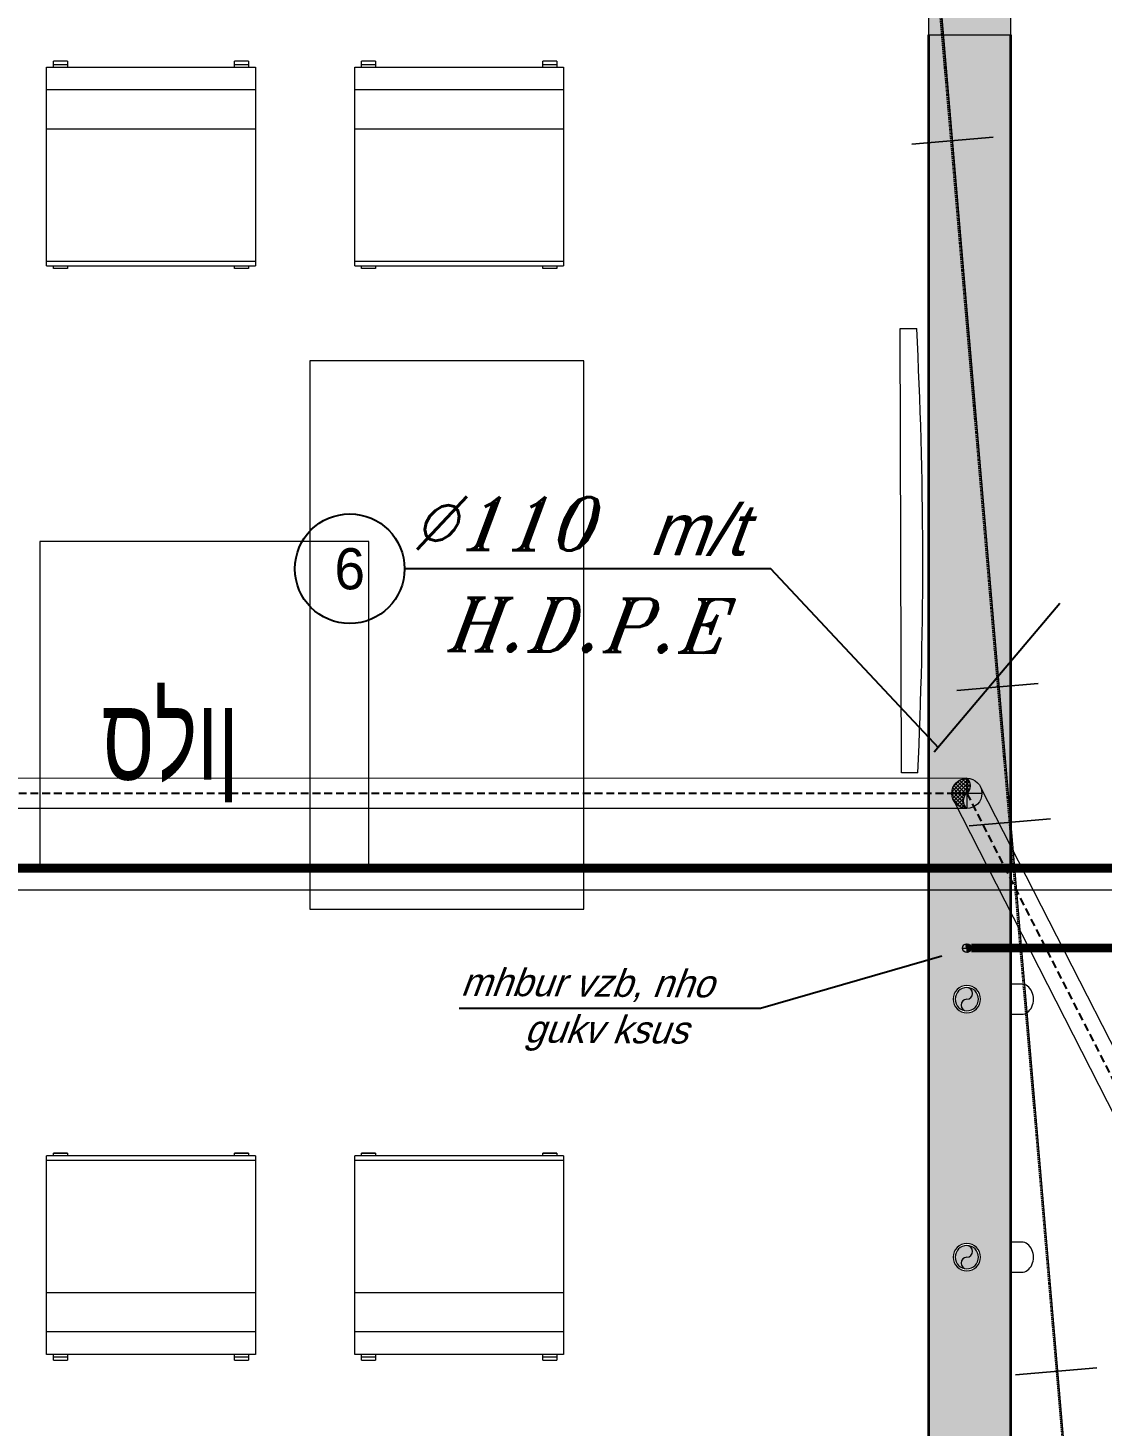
# Model space of a CAD drawing. Header units: centimetres. Extents: x 14435 to 32127, y -4289 to 2500.
# Drawn here: x 27175 to 27567, y -985 to -476 of the extents above; entities that cross this region are included whole.
import ezdxf
from ezdxf import colors
from ezdxf.entities.mleader import LeaderData, LeaderLine
from ezdxf.enums import TextEntityAlignment as Align
from ezdxf.lldxf.tags import DXFTag
from ezdxf.math import Vec2, Vec3

# ---------------------------------------------------------------- set-up
doc = ezdxf.new("R2010")
doc.units = ezdxf.units.CM
doc.linetypes.add('Dash Tiny', pattern=[0.12, 0.06, -0.06])
doc.linetypes.add('Hidden', pattern=[0.714375, 0.47625, -0.238125])
for name, color, linetype in [('A', 251, 'Continuous'), ('biov 110', 252, 'Continuous'), ('biov center', 130, 'Hidden'), ('cold water', 150, 'Continuous'), ('hot water', 1, 'Continuous'), ('INS', 1, 'Continuous'), ('num of plumbing', 250, 'Continuous')]:
    doc.layers.add(name, color=color, linetype=linetype)
for name, color, linetype, lineweight in [('A-DETL', 7, 'Continuous', 5), ('A-WALL-PATT', 7, 'Continuous', 35), ('G-ANNO-TEXT', 7, 'Continuous', 5), ('I-FURN', 7, 'Continuous', 5), ('I-WALL', 7, 'Continuous', 13), ('P-SANR-FIXT', 7, 'Continuous', 5), ('PDF_0', 7, 'Continuous', 5)]:
    doc.layers.add(name, color=color, linetype=linetype, lineweight=lineweight)
for name, color, linetype, lineweight, true_color in [('G-ANNO-SYMB', 240, 'Continuous', 5, 0xff2227), ('PDF_0-BOUNDARY-BUILDING', 240, 'Continuous', 5, 0xff003f), ('PDF_C1660_0_1', 3, 'Continuous', 5, 0x00ff00), ('מפת מדידה_dwg', 8, 'Continuous', 5, 0x767676)]:
    doc.layers.add(name, color=color, linetype=linetype, lineweight=lineweight, true_color=true_color)
doc.styles.add('Arial_9', font='arial.ttf', dxfattribs={"width": 0.7, "height": 30})
doc.styles.add('MUR', font='MIRYL', dxfattribs={"oblique": 20})
doc.styles.add('RUM', font='ROMANT', dxfattribs={"oblique": 20})
tags = doc.linetypes.add('DRAIN2', pattern='A,401.125552,-120.118606,["Drain",Standard,S=106.77204,R=0,X=0,Y=-53.993048],-453.689436', length=974.933594).pattern_tags.tags
tags[6] = DXFTag(74, 10)
tags = doc.linetypes.add('WATER', pattern='A,7.5,-1.155096,["Water",Standard,S=1.5,R=0,X=0,Y=-0.35773],-8.414339,7.5', length=24.569435).pattern_tags.tags
tags[6] = DXFTag(74, 10)

# ---------------------------------------------------------------- blocks, each defined once
blk = doc.blocks.new('שולחן פרמטרי - שולחן אוכל-375375-קרקע פיתוח')
at = {"layer": 'I-FURN'}
for p, q in [((50.06, 95.15), (-49.94, 95.15)), ((-49.94, 95.15), (-49.94, -104.85)), ((50.06, -104.85), (50.06, 95.15)), ((-49.94, -104.85), (50.06, -104.85))]:
    blk.add_line(p, q, dxfattribs=at)
blk = doc.blocks.new('שולחן פרמטרי - שולחן מרובע-741339-קרקע פיתוח')
at = {"layer": 'I-FURN'}
for p, q in [((60.06, 55.15), (-59.94, 55.15)), ((-59.94, 55.15), (-59.94, -64.85)), ((60.06, -64.85), (60.06, 55.15)), ((-59.94, -64.85), (60.06, -64.85))]:
    blk.add_line(p, q, dxfattribs=at)
blk = doc.blocks.new('כסא ברצלונה - Barcelona_Chair_4171-742030-קרקע פיתוח')
at = {"layer": 'I-FURN'}
for p, q in [((-27.3, 38.1), (-25.59, 38.1)), ((-27.3, 38.1), (-27.3, -38.1)), ((-25.59, 38.1), (22.65, 38.1)), ((-25.59, 38.1), (-25.59, -38.1)), ((22.65, 38.1), (36.91, 38.1)), ((22.65, 38.1), (22.65, -38.1)), ((36.91, 38.1), (45.09, 38.1)), ((36.91, 38.1), (36.91, -38.1)), ((45.09, 38.1), (45.09, -38.1)), ((-28.36, 30.48), (-28.36, 35.56)), ((-28.33, 35.56), (-27.32, 35.56)), ((-28.33, 30.48), (-28.33, 35.56)), ((45.15, 35.56), (45.98, 35.56)), ((45.98, 35.56), (47.25, 35.56)), ((45.98, 30.48), (45.98, 35.56)), ((47.25, 30.48), (47.25, 35.56)), ((-27.32, 30.48), (-28.33, 30.48)), ((45.98, 30.48), (45.15, 30.48)), ((47.25, 30.48), (45.98, 30.48)), ((-28.36, -35.56), (-28.36, -30.48)), ((-28.33, -30.48), (-27.32, -30.48)), ((-28.33, -35.56), (-28.33, -30.48)), ((45.15, -30.48), (45.98, -30.48)), ((45.98, -30.48), (47.25, -30.48)), ((45.98, -35.56), (45.98, -30.48)), ((47.25, -35.56), (47.25, -30.48)), ((-27.32, -35.56), (-28.33, -35.56)), ((45.98, -35.56), (45.15, -35.56)), ((47.25, -35.56), (45.98, -35.56)), ((-25.59, -38.1), (-27.3, -38.1)), ((22.65, -38.1), (-25.59, -38.1)), ((36.91, -38.1), (22.65, -38.1)), ((45.09, -38.1), (36.91, -38.1))]:
    blk.add_line(p, q, dxfattribs=at)
blk = doc.blocks.new('כסא ברצלונה - Barcelona_Chair_4171-158114-קרקע פיתוח')
at = {"layer": 'I-FURN'}
for p, q in [((-27.3, 38.1), (-25.59, 38.1)), ((-27.3, 38.1), (-27.3, -38.1)), ((-25.59, 38.1), (22.65, 38.1)), ((-25.59, 38.1), (-25.59, -38.1)), ((22.65, 38.1), (36.91, 38.1)), ((22.65, 38.1), (22.65, -38.1)), ((36.91, 38.1), (45.09, 38.1)), ((36.91, 38.1), (36.91, -38.1)), ((45.09, 38.1), (45.09, -38.1)), ((-28.36, 30.48), (-28.36, 35.56)), ((-28.33, 35.56), (-27.32, 35.56)), ((-28.33, 30.48), (-28.33, 35.56)), ((45.15, 35.56), (45.98, 35.56)), ((45.98, 35.56), (47.25, 35.56)), ((45.98, 30.48), (45.98, 35.56)), ((47.25, 30.48), (47.25, 35.56)), ((-27.32, 30.48), (-28.33, 30.48)), ((45.98, 30.48), (45.15, 30.48)), ((47.25, 30.48), (45.98, 30.48)), ((-28.36, -35.56), (-28.36, -30.48)), ((-28.33, -30.48), (-27.32, -30.48)), ((-28.33, -35.56), (-28.33, -30.48)), ((45.15, -30.48), (45.98, -30.48)), ((45.98, -30.48), (47.25, -30.48)), ((45.98, -35.56), (45.98, -30.48)), ((47.25, -35.56), (47.25, -30.48)), ((-27.32, -35.56), (-28.33, -35.56)), ((45.98, -35.56), (45.15, -35.56)), ((47.25, -35.56), (45.98, -35.56)), ((-25.59, -38.1), (-27.3, -38.1)), ((22.65, -38.1), (-25.59, -38.1)), ((36.91, -38.1), (22.65, -38.1)), ((45.09, -38.1), (36.91, -38.1))]:
    blk.add_line(p, q, dxfattribs=at)
blk = doc.blocks.new('צינור 4_ - צמ_ג-1027644-קרקע פיתוח')
at = {"layer": 'P-SANR-FIXT'}
blk.add_hatch(color=256, dxfattribs=at).paths.add_polyline_path([(-0.55, -4.18), (-1.29, -3.79), (-1.5, -3.63), (-1.92, -3.01), (-2.06, -2.6), (-2.13, -2.13), (-2.05, -1.58), (-1.84, -1.06), (-1.5, -0.62), (-1.06, -0.28), (-0.55, -0.07), (0.55, 0.07), (1.06, 0.28), (1.5, 0.62), (1.84, 1.06), (2.05, 1.58), (2.12, 2.12), (1.92, 3.01), (1.84, 3.19), (1.29, 3.79), (0.72, 4.11), (0.55, 4.18), (0, 4.25), (-1.1, 4.11), (-2.13, 3.68), (-3.01, 3.01), (-3.68, 2.12), (-4.11, 1.1), (-4.25, 0), (-4.11, -1.1), (-3.68, -2.13), (-3.01, -3.01), (-1.84, -3.8), (-1.06, -4.11)], flags=0)
for centre, radius, start, end in [((0, 0), 5, 360, 180), ((0, 0), 5, 180, 360), ((0, 0), 4.25, 90, 270), ((0, 0), 4.25, 0, 180), ((0, 0), 4.25, 180, 0), ((0, -2.13), 2.13, 90, 270), ((0, 2.12), 2.12, 270, 90)]:
    blk.add_arc(centre, radius, start, end, dxfattribs=at)
blk = doc.blocks.new('חיבור תחתון למרזב - חיבור תחתון למרזב-594273-קרקע פיתוח')
at = {"layer": 'P-SANR-FIXT'}
for p, q in [((-6, 5.5), (-10, 5.5)), ((-10, -5.5), (-6, -5.5))]:
    blk.add_line(p, q, dxfattribs=at)
blk.add_ellipse((-10, 0), major_axis=(0, 5.5), ratio=0.780869, start_param=0, end_param=3.141593, dxfattribs=at)
blk = doc.blocks.new('מפת מדידה_dwg-896485-קרקע פיתוח')
at = {"layer": 'PDF_0', "color": 21, "lineweight": 25, "true_color": 0xffaaaa}
blk.add_line((32440.12, 24168.88), (32377.69, 24135.02), dxfattribs=at)
at = {"layer": 'PDF_0-BOUNDARY-BUILDING', "color": 231, "true_color": 0xffaabf, "flags": 128}
for points in [[(32450.7, 24344.53), (32479.27, 24336.07)], [(32393.56, 24153.01), (32422.13, 24144.54)], [(32379.8, 24105.39), (32408.37, 24096.92)], [(32322.66, 23912.8), (32351.23, 23904.34)]]:
    blk.add_lwpolyline(points, close=True, dxfattribs=at)
at = {"layer": 'PDF_C1660_0_1', "color": 9, "lineweight": 13, "true_color": 0xe1aab7, "flags": 128}
blk.add_lwpolyline([(31975.06, 24912.77), (32581.2, 24734.11), (32150.39, 23274.85), (31652.01, 23486.75), (31211.2, 23679.28), (30771.44, 23876.01), (30636.11, 23938.15), (31134.72, 25299.11), (31975.07, 24912.79)], dxfattribs=at)
blk = doc.blocks.new('pituah')
at = {"layer": 'A-WALL-PATT', "lineweight": 13, "true_color": 0x636466}
h = blk.add_hatch(color=251, dxfattribs=at)
h.paths.add_polyline_path([(59352.72, -12628.27), (59367.64, -12628.27), (59367.64, -12545.55), (59346.76, -12545.55), (59346.76, -12628.27), (59351.78, -12628.27)], flags=0)
h.paths.add_polyline_path([(58657.74, -12627.62), (58668.74, -12627.62), (58668.74, -12580.05), (58646.74, -12580.05), (58646.74, -12627.62)], flags=0)
h.paths.add_polyline_path([(59913.83, -12487.06), (59924.36, -12487.06), (59924.36, -12465.77), (59884.36, -12465.77), (59884.36, -12487.06), (59912.08, -12487.06)], flags=0)
h.paths.add_polyline_path([(60225.49, -12336.77), (60255.33, -12336.77), (60255.33, -12296.77), (60225.49, -12296.77), (60225.49, -12314.77)], flags=0)
h.paths.add_polyline_path([(59902.83, -12336.77), (59942.83, -12336.77), (59942.83, -12314.77), (59902.83, -12314.77), (59902.83, -12324.77)], flags=0)
h.paths.add_polyline_path([(58711.76, -12112.7), (58714.27, -12112.7), (58714.27, -12090.7), (58646.74, -12090.7), (58646.74, -12112.7), (58668.74, -12112.7)], flags=0)
h.paths.add_polyline_path([(58649.61, -11754.78), (58649.61, -11714.78), (58627.61, -11714.78), (58627.61, -11754.78)], flags=0)
h.paths.add_polyline_path([(60225.49, -11563.17), (60255.49, -11563.17), (60255.49, -11510.78), (60225.49, -11510.78), (60225.49, -11540.78)], flags=0)
h.paths.add_polyline_path([(59532.71, -11540.78), (59620.54, -11540.78), (59620.54, -11510.78), (59532.71, -11510.78), (59532.71, -11539.78)], flags=0)
h.paths.add_polyline_path([(59254.45, -11540.78), (59254.45, -11494.78), (59224.45, -11494.78), (59224.45, -11540.78), (59249.39, -11540.78)], flags=0)
h.paths.add_polyline_path([(58637.96, -11221.15), (58646.76, -11221.15), (58646.76, -11180.78), (58626.76, -11180.78), (58626.76, -11221.15), (58627.61, -11221.15)], flags=0)
at = {"layer": 'A-WALL-PATT', "lineweight": 13, "true_color": 0xc7c8ca}
h = blk.add_hatch(color=9, dxfattribs=at)
h.paths.add_polyline_path([(60255.49, -12314.77), (60255.49, -12274.77), (60225.49, -12274.77), (60225.49, -12296.77), (60255.33, -12296.77), (60255.33, -12314.77)], flags=0)
h.paths.add_polyline_path([(60240.49, -12149.77), (60255.49, -12149.77), (60255.49, -11563.17), (60225.49, -11563.17), (60225.49, -12149.77)], flags=0)
h.paths.add_polyline_path([(60239.49, -12013.86), (60238.2, -12013.69), (60236.96, -12013.16), (60235.81, -12012.2), (60235.16, -12011.36), (60234.63, -12009.92), (60234.54, -12008.54), (60234.66, -12007.56), (60235.39, -12006.06), (60236.03, -12005.27), (60237.37, -12004.37), (60238.39, -12004), (60239.49, -12003.86), (60241, -12004.11), (60242.1, -12004.61), (60243.03, -12005.32), (60243.98, -12006.73), (60244.35, -12007.76), (60244.46, -12009.14), (60244.32, -12010.15), (60243.75, -12011.45), (60242.84, -12012.54), (60241.62, -12013.34), (60240.59, -12013.71)], flags=0)
h.paths.add_polyline_path([(60239.49, -12013.11), (60240.79, -12012.88), (60241.81, -12012.39), (60242.5, -12011.86), (60243.18, -12010.98), (60243.6, -12009.96), (60243.74, -12008.86), (60243.52, -12007.56), (60243.18, -12006.73), (60242.5, -12005.85), (60241.33, -12005.06), (60240.56, -12004.75), (60240.22, -12004.75), (60240.79, -12005.07), (60241, -12005.23), (60241.41, -12005.85), (60241.55, -12006.18), (60241.62, -12006.73), (60241.55, -12007.28), (60241.33, -12007.8), (60241, -12008.24), (60240.56, -12008.57), (60240.04, -12008.79), (60238.94, -12008.93), (60238.43, -12009.14), (60237.99, -12009.48), (60237.64, -12009.96), (60237.44, -12010.43), (60237.37, -12010.98), (60237.58, -12011.86), (60237.65, -12012.05), (60238.2, -12012.65), (60238.77, -12012.96), (60238.94, -12013.04)], flags=0)
h.paths.add_polyline_path([(60239.49, -11919.78), (60237.99, -11919.52), (60236.96, -11919.08), (60235.81, -11918.13), (60235.16, -11917.28), (60234.64, -11915.88), (60234.49, -11914.78), (60234.72, -11913.34), (60235.39, -11911.99), (60236.03, -11911.19), (60237.37, -11910.29), (60238.39, -11909.92), (60239.49, -11909.78), (60241, -11910.04), (60242.1, -11910.53), (60243.03, -11911.24), (60243.98, -11912.65), (60244.35, -11913.68), (60244.49, -11914.78), (60244.32, -11916.07), (60243.6, -11917.57), (60242.84, -11918.46), (60241.62, -11919.26), (60240.59, -11919.63)], flags=0)
h.paths.add_polyline_path([(60239.49, -11919.03), (60240.79, -11918.8), (60241.81, -11918.31), (60242.5, -11917.78), (60243.18, -11916.9), (60243.6, -11915.88), (60243.74, -11914.78), (60243.46, -11913.34), (60243.18, -11912.65), (60242.5, -11911.77), (60241.33, -11910.98), (60240.56, -11910.67), (60240.22, -11910.67), (60240.79, -11910.99), (60241, -11911.15), (60241.41, -11911.77), (60241.55, -11912.1), (60241.62, -11912.65), (60241.49, -11913.34), (60241.33, -11913.72), (60241, -11914.16), (60240.56, -11914.49), (60240.04, -11914.71), (60238.94, -11914.85), (60238.43, -11915.06), (60237.99, -11915.4), (60237.64, -11915.88), (60237.44, -11916.35), (60237.37, -11916.9), (60237.58, -11917.78), (60237.65, -11917.97), (60238.2, -11918.57), (60238.77, -11918.88), (60238.94, -11918.96)], flags=0)
at = {"layer": 'A-DETL', "color": 1, "linetype": 'Hidden', "lineweight": 25, "true_color": 0xff0000}
blk.add_line((60328.77, -12708.08), (60198.66, -11193), dxfattribs=at)
at = {"layer": 'A-DETL'}
for p, q in [((60225.49, -11510.78), (60225.49, -11563.17)), ((60255.49, -11563.17), (60255.49, -11510.78)), ((60225.49, -11563.17), (60255.49, -11563.17)), ((60215.2, -11670.2), (60221.2, -11670.18)), ((60215.63, -11832.2), (60215.2, -11670.2)), ((60221.63, -11832.18), (60215.63, -11832.2))]:
    blk.add_line(p, q, dxfattribs=at)
at = {"layer": 'A-DETL', "linetype": 'Dash Tiny'}
blk.add_line((60255.49, -12336.77), (60255.49, -11510.78), dxfattribs=at)
at = {"layer": 'A-DETL'}
blk.add_arc((58583.95, -11755.58), 1639.47, 357.32211, 2.98596, dxfattribs=at)
at = {"layer": 'G-ANNO-SYMB', "color": 7}
blk.add_line((58219.39, -11874.89), (60723.86, -11874.89), dxfattribs=at)
at = {"layer": 'I-WALL', "lineweight": 35}
for p, q in [((60225.49, -11563.17), (60225.49, -12149.77)), ((60255.49, -12149.77), (60255.49, -11563.17))]:
    blk.add_line(p, q, dxfattribs=at)
at = {"layer": 'I-FURN'}
for name, p, rotation in [('כסא ברצלונה - Barcelona_Chair_4171-158114-קרקע פיתוח', (59941.95, -11620), 90.00000000000058), ('כסא ברצלונה - Barcelona_Chair_4171-158114-קרקע פיתוח', (60054.36, -11620), 90.00000000000063), ('שולחן פרמטרי - שולחן אוכל-375375-קרקע פיתוח', (60049.93, -11786.78), 180), ('שולחן פרמטרי - שולחן מרובע-741339-קרקע פיתוח', (59966.26, -11807.87), 270.0000000000002), ('כסא ברצלונה - Barcelona_Chair_4171-742030-קרקע פיתוח', (59941.95, -11999.2), 269.9999999999997), ('כסא ברצלונה - Barcelona_Chair_4171-742030-קרקע פיתוח', (60054.36, -11999.2), 269.9999999999995)]:
    blk.add_blockref(name, p, dxfattribs=dict(at, rotation=rotation))
at = {"layer": 'P-SANR-FIXT', "rotation": 180}
for p in [(60249.49, -11914.78), (60249.49, -12008.86)]:
    blk.add_blockref('חיבור תחתון למרזב - חיבור תחתון למרזב-594273-קרקע פיתוח', p, dxfattribs=at)
at = {"layer": 'P-SANR-FIXT'}
for p in [(60239.49, -11914.78), (60239.49, -12008.86)]:
    blk.add_blockref('צינור 4_ - צמ_ג-1027644-קרקע פיתוח', p, dxfattribs=at)
at = {"layer": 'מפת מדידה_dwg', "color": 31, "true_color": 0xffbfaa, "rotation": 21.33280097992486}
blk.add_blockref('מפת מדידה_dwg-896485-קרקע פיתוח', (38848.27, -46084.56), dxfattribs=at)
at = {"layer": 'G-ANNO-TEXT', "insert": (59924.04, -11804.74), "char_height": 30, "width": 55.5569, "attachment_point": 1, "style": 'Arial_9'}
blk.add_mtext('סלון', dxfattribs=at)
blk = doc.blocks.new('*U749')
at = {"layer": 'biov 110', "color": 6, "lineweight": 5}
for p, q in [((8478.18, 4006.24), (9022.46, 4006.24)), ((8478.18, 3995.24), (9022.46, 3995.24))]:
    blk.add_line(p, q, dxfattribs=at)
at = {"layer": 'biov center', "color": 3, "ltscale": 6}
blk.add_lwpolyline([(8478.18, 4000.74), (9022.46, 4000.74)], dxfattribs=at)
blk = doc.blocks.new('*U751')
at = {"layer": 'biov 110', "color": 6, "lineweight": 5}
for p, q in [((8478.18, 4006.24), (9188.29, 4006.24)), ((8478.18, 3995.24), (9188.29, 3995.24))]:
    blk.add_line(p, q, dxfattribs=at)
at = {"layer": 'biov center', "color": 3, "ltscale": 6}
blk.add_lwpolyline([(8478.18, 4000.74), (9188.29, 4000.74)], dxfattribs=at)
blk = doc.blocks.new('_TagCircle - Metric')
at = {"color": 0, "linetype": 'ByBlock', "lineweight": -2, "transparency": 16777216}
blk.add_circle((0, 0), 4, dxfattribs=at)
at = {"color": 0, "transparency": 16777216}
blk.add_attdef('TAGNUMBER', text='', height=3, dxfattribs=at).set_placement((0, -1.5), align=Align.CENTER)

msp = doc.modelspace()

# ---------------------------------------------------------------- block references
msp.add_blockref('pituah', (-32722.21, 11084.93))

# ---------------------------------------------------------------- next in the draw order: linework, layer by layer
at = {"color": 6, "linetype": 'DRAIN2', "ltscale": 0.005}
msp.add_open_spline([(27420.63, -328.23), (27541.16, -363.85), (27773.78, -432.59), (27812.75, -814.93), (27839.35, -1035.43), (27853.56, -1153.27)], degree=3, knots=[0, 0, 0, 0, 342.697758, 661.349911, 1027.138712, 1027.138712, 1027.138712, 1027.138712], dxfattribs=at)
at = {"layer": 'cold water', "linetype": 'WATER', "lineweight": 15, "ltscale": 0.08, "const_width": 3.2}
for points in [[(26830.68, -782.06), (27811.81, -782.06)], [(27518.89, -811.2), (27813.96, -811.2)]]:
    msp.add_lwpolyline(points, dxfattribs=at)
at = {"layer": 'hot water', "color": 6, "lineweight": 15, "ltscale": 20}
msp.add_circle((27517.29, -754.78), 5.5, dxfattribs=at)
at = {"layer": 'hot water', "color": 5, "lineweight": 15, "ltscale": 20}
msp.add_circle((27517.29, -811.2), 1.6, dxfattribs=at)
at = {"layer": 'num of plumbing', "lineweight": 0}
for p, q in [((27511.82, -754.2), (27516.7, -749.31)), ((27516.71, -749.31), (27517.29, -749.88)), ((27517.29, -749.28), (27517.29, -760.28)), ((27511.86, -753.88), (27512.75, -754.78)), ((27512.15, -752.82), (27514.1, -754.78)), ((27512.39, -752.28), (27514.79, -749.88)), ((27512.58, -754.78), (27517.29, -750.07)), ((27512.59, -751.92), (27515.45, -754.78)), ((27513.16, -751.14), (27516.8, -754.78)), ((27513.85, -750.48), (27517.29, -753.92)), ((27513.93, -754.78), (27517.29, -751.42)), ((27514.66, -749.95), (27517.29, -752.57)), ((27515.28, -754.78), (27517.29, -752.77)), ((27515.6, -749.54), (27517.29, -751.23)), ((27516.62, -754.78), (27517.29, -754.11)), ((27517.29, -750.07), (27517.7, -749.66)), ((27517.29, -749.88), (27518.51, -751.1)), ((27517.29, -751.42), (27518.26, -750.45)), ((27517.29, -751.23), (27518.6, -752.54)), ((27517.29, -752.77), (27518.59, -751.46)), ((27517.29, -752.57), (27518.28, -753.56)), ((27517.29, -754.11), (27518.53, -752.87)), ((27517.29, -753.92), (27517.73, -754.37)), ((27522.79, -754.78), (27511.79, -754.78)), ((27511.8, -755.17), (27516.89, -760.26)), ((27511.84, -755.52), (27512.58, -754.78)), ((27512.1, -756.61), (27513.93, -754.78)), ((27512.24, -756.95), (27515.11, -759.83)), ((27512.52, -757.53), (27515.28, -754.78)), ((27512.75, -754.78), (27515.97, -757.99)), ((27513.08, -758.32), (27516.62, -754.78)), ((27513.75, -758.99), (27516.04, -756.71)), ((27514.1, -754.78), (27516.04, -756.71)), ((27514.55, -759.55), (27515.99, -758.11)), ((27515.45, -754.78), (27516.42, -755.75)), ((27515.47, -759.97), (27516.32, -759.12)), ((27516.8, -754.78), (27517.02, -755)), ((27516.56, -760.23), (27516.88, -759.91)), ((27517.29, -810.16), (27516.91, -810.55)), ((27517.29, -810.61), (27516.91, -810.23)), ((27517.29, -809.77), (27516.93, -810.13)), ((27517.29, -810.22), (27517, -809.94)), ((27517.29, -810.56), (27517, -810.84)), ((27517.29, -809.83), (27517.17, -809.71)), ((27517.29, -809.6), (27517.29, -812.8)), ((27517.45, -809.61), (27517.29, -809.77)), ((27517.78, -809.67), (27517.29, -810.16)), ((27518.05, -809.79), (27517.29, -810.56)), ((27518.66, -811.2), (27517.29, -809.83)), ((27518.29, -809.95), (27517.29, -810.95)), ((27518.26, -811.2), (27517.29, -810.22)), ((27517.87, -811.2), (27517.29, -810.61)), ((27518.49, -810.14), (27517.43, -811.2)), ((27518.88, -811.03), (27517.46, -809.61)), ((27518.65, -810.37), (27517.82, -811.2)), ((27518.71, -810.47), (27518.01, -809.77)), ((27515.69, -811.2), (27518.89, -811.2)), ((27517.29, -811), (27516.92, -810.64)), ((27517.29, -810.95), (27517.16, -811.08)), ((27517.48, -811.2), (27517.29, -811)), ((27517.43, -811.2), (27517.36, -811.26)), ((27518.88, -811.31), (27517.4, -812.79)), ((27517.5, -812.78), (27517.4, -812.69)), ((27518.51, -812.23), (27517.48, -811.2)), ((27517.82, -811.2), (27517.54, -811.48)), ((27517.81, -812.71), (27517.57, -812.46)), ((27518.21, -811.2), (27517.65, -811.76)), ((27518.31, -812.42), (27517.65, -811.76)), ((27518.08, -812.58), (27517.66, -812.17)), ((27518.61, -811.2), (27517.67, -812.13)), ((27518.67, -812), (27517.87, -811.2)), ((27518.76, -811.83), (27517.92, -812.67)), ((27518.78, -810.63), (27518.21, -811.2)), ((27518.8, -811.73), (27518.26, -811.2)), ((27518.87, -810.94), (27518.61, -811.2)), ((27518.87, -811.41), (27518.66, -811.2))]:
    msp.add_line(p, q, dxfattribs=at)
for centre, radius in [((27517.29, -754.78), 5.5), ((27517.29, -811.2), 1.6)]:
    msp.add_circle(centre, radius, dxfattribs=at)
for centre, radius, start, end in [((27515.16, -752.03), 3.48, 307.761, 52.239), ((27519.42, -757.53), 3.48, 127.761, 232.239), ((27517.91, -810.4), 1.01, 127.761, 232.239), ((27516.67, -812), 1.01, 307.761, 52.239)]:
    msp.add_arc(centre, radius, start, end, dxfattribs=at)

# ---------------------------------------------------------------- next in the draw order: block references
at = {"xscale": -1}
for name, p, rotation in [('*U751', (35995.72, -4754.99), 0.0035894329599007), ('*U749', (27229.54, 8615.53), 117.020903249654)]:
    msp.add_blockref(name, p, dxfattribs=dict(at, rotation=rotation))

# ---------------------------------------------------------------- next in the draw order: texts
at = {"layer": 'A', "color": 1, "oblique": 20}
for s, height, style, p in [('%%C110', 19.44, 'RUM', (27347.35, -656.32, -2879.57)), ('m/t', 18.72, 'MUR', (27418.61, -658.25, 17184.16)), ('H.D.P.E', 19.44, 'RUM', (27377.14, -693.46, 6.4))]:
    msp.add_text(s, height=height, rotation=359.6133, dxfattribs=dict(at, style=style)).set_placement(p, align=Align.MIDDLE)
at = {"layer": 'INS', "style": 'MUR', "oblique": 20}
for s, p in [('mhbur vzb, nho ', (27380.5, -824.57, -12.8)), ('gukv ksus', (27385.59, -842.1, -12.8))]:
    msp.add_text(s, height=10, rotation=359.6133, dxfattribs=at).set_placement(p, align=Align.MIDDLE)

# ---------------------------------------------------------------- next in the draw order: leaders
at = {"layer": 'num of plumbing', "lineweight": 13}
ml = msp.add_multileader_block('Standard', dxfattribs=at)
ml.set_content('_TagCircle - Metric', color=256, scale=5)
ml.set_attribute('TAGNUMBER', '6', width=0)
ml.set_leader_properties()
ml.build(insert=Vec2(0, 0))
ml.multileader.update_dxf_attribs({"text_right_attachment_type": 6, "dogleg_length": 0.36, "arrow_head_size": 15, "scale": 5})
ctx = ml.context
ctx.base_point, ctx.scale, ctx.char_height, ctx.arrow_head_size, ctx.landing_gap_size, ctx.plane_origin = Vec3(27272.24, -672.88), 5, 0.9, 15, 0.45, Vec3(27163.38, -638.51)
ctx.right_attachment = 6
notes = []
notes.append((ctx, [(0, (1, 1, 0), (27445.76, -672.88), (-1, 0), 133.53, [(0, [(27517.29, -749.28)], 0, [])])]))
ctx.block.insert = Vec3(27292.24, -672.88)
ml = msp.add_multileader_mtext('Standard', dxfattribs=at)
ml.set_content('')
ml.set_leader_properties()
ml.build(insert=Vec2(0, 0))
ml.multileader.update_dxf_attribs({"text_right_attachment_type": 6, "dogleg_length": 226.71, "arrow_head_size": 8})
ctx = ml.context
ctx.base_point, ctx.char_height, ctx.arrow_head_size, ctx.landing_gap_size, ctx.plane_origin = Vec3(27332.11, -833.22), 0.18, 8, 0.09, Vec3(27088.82, -706.08)
ctx.right_attachment = 6
notes.append((ctx, [(0, (1, 1, 0), (27442.06, -833.22), (-1, 0), 109.95, [(0, [(27515.84, -811.88)], 0, [])])]))
ctx.mtext, ml.multileader.dxf.content_type = None, 0
for ctx, leaders in notes:
    for number, flags, end, landing, length, lines in leaders:
        leader = LeaderData()
        leader.index, (leader.has_last_leader_line, leader.has_dogleg_vector, leader.attachment_direction) = number, flags
        leader.last_leader_point, leader.dogleg_vector, leader.dogleg_length = Vec3(end), Vec3(landing), length
        for number, points, colour, breaks in lines:
            line = LeaderLine()
            line.index, line.vertices, line.color, line.breaks = number, Vec3.list(points), colors.encode_raw_color(colour), breaks
            leader.lines.append(line)
        ctx.leaders.append(leader)

doc.saveas('drawing.dxf')
